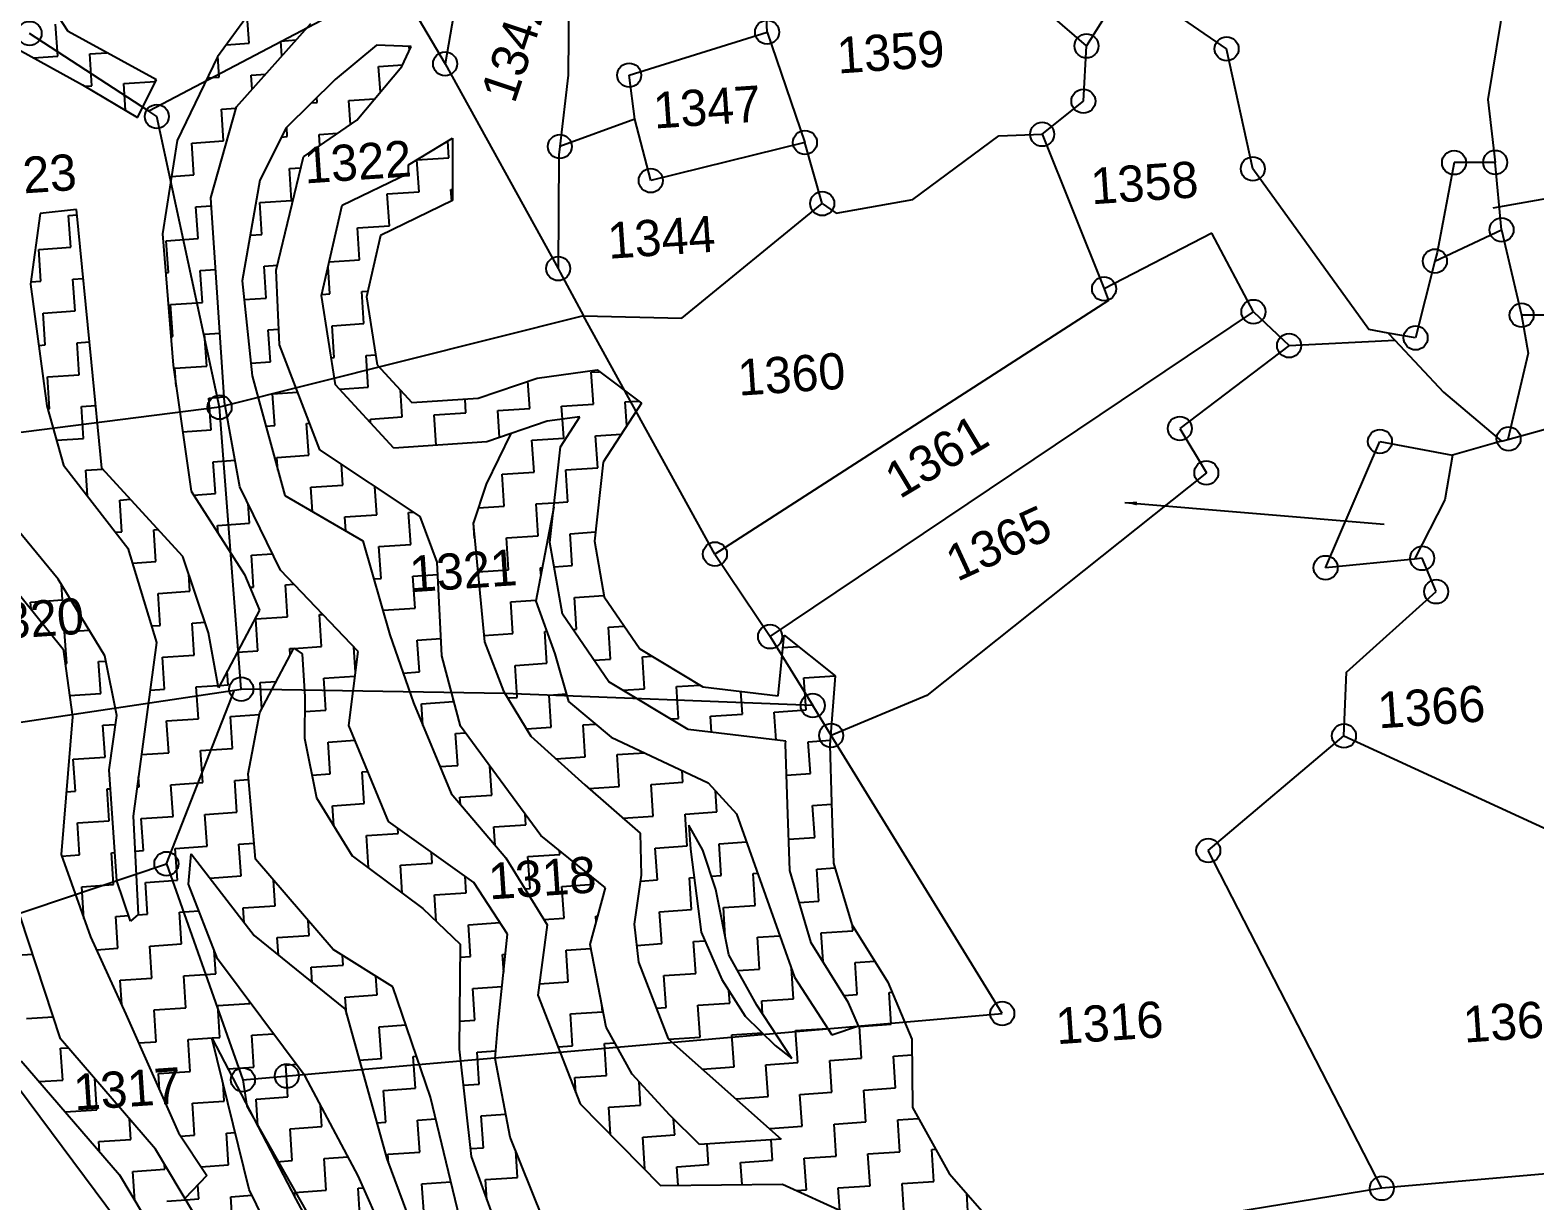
# Model space of a CAD drawing. Header units: metres. Extents: x 302356 to 305648, y 1939949 to 1943623.
# Drawn here: x 302956.7 to 303270.3, y 1940707.5 to 1940951.5 of the extents above; entities that cross this region are included whole.
import ezdxf

# ---------------------------------------------------------------- set-up
doc = ezdxf.new("R2010")
doc.units = ezdxf.units.M
for name, color, linetype in [('POLY_HATCH', 12, 'Continuous'), ('POLY_PARCEL', 6, 'Continuous'), ('POLY_WATER', 4, 'Continuous'), ('TEXT_PARCEL', 7, 'Continuous')]:
    doc.layers.add(name, color=color, linetype=linetype)
doc.styles.add('TEXT_MAP', font='')
doc.styles.get('TEXT_MAP').set_extended_font_data('Kruti Dev 050')
doc.dimstyles.get("Standard").update_dxf_attribs({"dimtxt": 0.18, "dimasz": 0.18, "dimexe": 0.18, "dimexo": 0.0625, "dimgap": 0.09, "dimtad": 0, "dimtih": 1, "dimtoh": 1, "dimdec": 4, "dimzin": 0, "dimdsep": 46, "dimtxsty": 'Standard', "dimcen": 0.09, "dimadec": 0, "dimazin": 0, "dimtfac": 1, "dimtdec": 4, "dimtofl": 0, "dimtmove": 0, "dimatfit": 3, "dimfxl": 1, "dimtolj": 1, "dimtzin": 0, "dimarcsym": 0})

msp = doc.modelspace()

# ---------------------------------------------------------------- linework, layer by layer
for centre in [(302956.62, 1940950.8), (303110.28, 1940951.06), (303176.84, 1940948.17), (303206.04, 1940947.57), (303043.19, 1940944.45), (303081.56, 1940942.1), (303176.19, 1940936.66), (302983.12, 1940933.49), (303167.6, 1940929.76), (303067.1, 1940927.21), (303118.18, 1940928.07), (303253.42, 1940923.86), (303261.99, 1940923.92), (303211.49, 1940922.58), (303086.04, 1940920.12), (303121.78, 1940915.33), (303263.33, 1940909.86), (303066.77, 1940901.78), (303249.44, 1940903.35), (303180.49, 1940897.55), (303211.62, 1940892.8), (303267.51, 1940892.07), (303219.05, 1940885.74), (303245.42, 1940887.34), (302996.22, 1940872.89), (303196.28, 1940868.47), (303237.99, 1940865.76), (303264.8, 1940866.31), (303201.81, 1940859.24), (303099.43, 1940842.3), (303226.67, 1940839.46), (303246.78, 1940841.42), (303249.71, 1940834.47), (303110.91, 1940825.1), (303000.73, 1940814.16), (303119.8, 1940810.74), (303123.63, 1940804.51), (303230.49, 1940804.42), (303202.22, 1940780.53), (302985.12, 1940777.78), (303159.3, 1940746.57), (303001.08, 1940732.76), (303010.22, 1940733.56), (303238.39, 1940710.15)]:
    msp.add_circle(centre, 2.5)
at = {"layer": 'POLY_HATCH'}
for p, q in [((302964.65, 1940951.17), (302957.9, 1940961.65)), ((303005.17, 1940958.76), (302995.78, 1940945.94)), ((302983.07, 1940941.09), (302964.65, 1940951.17)), ((302999.75, 1940935.46), (303015.22, 1940952.88)), ((303028.87, 1940948.32), (303020.27, 1940941.2)), ((303036.14, 1940948.08), (303028.87, 1940948.32)), ((303034.21, 1940943.9), (303036.14, 1940948.08)), ((302954.33, 1940947.46), (302967.66, 1940940.05)), ((302995.78, 1940945.94), (302987.34, 1940928.46)), ((303024.79, 1940932.74), (303034.21, 1940943.9)), ((302967.66, 1940940.05), (302979.07, 1940933.28)), ((302979.07, 1940933.28), (302983.07, 1940941.09)), ((303020.27, 1940941.2), (303010.06, 1940931.08)), ((302994.39, 1940916.53), (302999.75, 1940935.46)), ((303013.69, 1940925.1), (303024.79, 1940932.74)), ((303010.06, 1940931.08), (303004.62, 1940920.19)), ((303035.55, 1940923.39), (303044.74, 1940928.94)), ((303044.74, 1940928.94), (303044.77, 1940915.95)), ((302987.34, 1940928.46), (302984.34, 1940909.03)), ((303008.02, 1940901.49), (303013.69, 1940925.1)), ((303035.56, 1940921.7), (303035.55, 1940923.39)), ((303004.62, 1940920.19), (303000.94, 1940899.26)), ((303021.75, 1940914.99), (303035.56, 1940921.7)), ((302997.26, 1940873.96), (302994.39, 1940916.53)), ((302958.82, 1940913.24), (302956.82, 1940898.52)), ((302966.39, 1940914.08), (302958.82, 1940913.24)), ((302969.55, 1940882.28), (302966.39, 1940914.08)), ((303017.46, 1940896.19), (303021.75, 1940914.99)), ((303044.77, 1940915.95), (303029.74, 1940908.65)), ((302984.34, 1940909.03), (302986.51, 1940881.67)), ((303029.74, 1940908.65), (303026.82, 1940895.87)), ((303008.7, 1940885.93), (303008.02, 1940901.49)), ((302956.82, 1940898.52), (302960.19, 1940873.22)), ((303000.94, 1940899.26), (303003, 1940879.44)), ((303020.37, 1940877.59), (303017.46, 1940896.19)), ((303026.82, 1940895.87), (303029.03, 1940881.76)), ((303017.08, 1940864), (303008.7, 1940885.93)), ((302971.7, 1940860.22), (302969.55, 1940882.28)), ((302986.51, 1940881.67), (302990.27, 1940855.4)), ((303003, 1940879.44), (303009.77, 1940854.49)), ((303029.03, 1940881.76), (303036.28, 1940873.86)), ((303050.06, 1940874.79), (303062.37, 1940878.98)), ((303062.37, 1940878.98), (303074.85, 1940880.66)), ((303074.85, 1940880.66), (303084.13, 1940873.73)), ((303032.49, 1940864.39), (303020.37, 1940877.59)), ((302960.19, 1940873.22), (302963.67, 1940860.86)), ((303000.44, 1940856.28), (302997.26, 1940873.96)), ((303036.28, 1940873.86), (303050.06, 1940874.79)), ((303084.13, 1940873.73), (303076.14, 1940861.45)), ((303064.49, 1940869.98), (303051.88, 1940865.69)), ((303071.3, 1940870.89), (303064.49, 1940869.98)), ((303067.24, 1940864.64), (303071.3, 1940870.89)), ((303056.89, 1940867.39), (303051.72, 1940856.85)), ((303037.98, 1940850.16), (303017.08, 1940864)), ((303051.88, 1940865.69), (303032.49, 1940864.39)), ((303065.02, 1940844.68), (303067.24, 1940864.64)), ((302963.67, 1940860.86), (302977.11, 1940843.53)), ((302988.53, 1940841.79), (302971.7, 1940860.22)), ((303076.14, 1940861.45), (303074.31, 1940844.98)), ((302962.59, 1940837.05), (302944.17, 1940859.35)), ((303051.72, 1940856.85), (303049.01, 1940848.68)), ((302990.27, 1940855.4), (303001.39, 1940838.02)), ((303008.9, 1940838.94), (303000.44, 1940856.28)), ((303009.77, 1940854.49), (303026.02, 1940845.06)), ((303065.85, 1940852.1), (303062.08, 1940832.51)), ((302941.41, 1940850.07), (302963.6, 1940822.5)), ((303041.53, 1940840.6), (303037.98, 1940850.16)), ((303049.01, 1940848.68), (303051.4, 1940824.03)), ((303026.02, 1940845.06), (303031.69, 1940825.49)), ((303067.64, 1940829.81), (303065.02, 1940844.68)), ((303074.31, 1940844.98), (303076.35, 1940833.37)), ((302977.11, 1940843.53), (302983.05, 1940823.85)), ((302993.91, 1940825.91), (302988.53, 1940841.79)), ((303001.39, 1940838.02), (303004.54, 1940830.61)), ((303025.06, 1940821.99), (303008.9, 1940838.94)), ((303042.48, 1940821.07), (303041.53, 1940840.6)), ((302972.29, 1940821.13), (302962.59, 1940837.05)), ((303062.08, 1940832.51), (303066.09, 1940821.53)), ((303076.35, 1940833.37), (303083.8, 1940822.55)), ((303004.54, 1940830.61), (302996.01, 1940814.45)), ((303077.34, 1940815.7), (303067.64, 1940829.81)), ((302996.01, 1940814.45), (302993.91, 1940825.91)), ((303031.69, 1940825.49), (303036.64, 1940811.3)), ((302963.6, 1940822.5), (302965.55, 1940808.37)), ((302983.05, 1940823.85), (302978.19, 1940787.72)), ((303004.6, 1940809.29), (303011.65, 1940822.69)), ((303011.65, 1940822.69), (303013.39, 1940821.49)), ((303051.4, 1940824.03), (303055.35, 1940813.77)), ((303083.8, 1940822.55), (303096.92, 1940814.63)), ((303112.57, 1940812.75), (303113.82, 1940825.41)), ((303113.82, 1940825.41), (303124.46, 1940816.91)), ((302974.78, 1940808.7), (302972.29, 1940821.13)), ((303013.39, 1940821.49), (303013.99, 1940812.58)), ((303023.11, 1940806.6), (303025.06, 1940821.99)), ((303046.37, 1940806.45), (303042.48, 1940821.07)), ((303066.09, 1940821.53), (303068.94, 1940811.56)), ((303124.46, 1940816.91), (303123.33, 1940802.57)), ((303055.35, 1940813.77), (303061.07, 1940804.36)), ((303093.86, 1940805.73), (303077.34, 1940815.7)), ((303096.92, 1940814.63), (303112.57, 1940812.75)), ((303013.99, 1940812.58), (303013.91, 1940803.95)), ((303036.64, 1940811.3), (303044.45, 1940792.38)), ((303068.94, 1940811.56), (303077.79, 1940804.17)), ((302965.55, 1940808.37), (302963.17, 1940779.7)), ((302973.23, 1940797.33), (302974.78, 1940808.7)), ((303002.14, 1940796.53), (303004.6, 1940809.29)), ((303013.91, 1940803.95), (303016.41, 1940791.52)), ((303031.42, 1940786.61), (303023.11, 1940806.6)), ((303063.16, 1940783.63), (303046.37, 1940806.45)), ((303061.07, 1940804.36), (303072.28, 1940794.22)), ((303077.79, 1940804.17), (303098.04, 1940794.65)), ((303114.16, 1940803.29), (303093.86, 1940805.73)), ((303114.12, 1940802.79), (303114.16, 1940803.29)), ((303114.53, 1940790.13), (303114.12, 1940802.79)), ((303123.33, 1940802.57), (303123.73, 1940790.44)), ((302974.78, 1940774.23), (302973.23, 1940797.33)), ((303003.67, 1940778.73), (303002.14, 1940796.53)), ((303072.28, 1940794.22), (303083.86, 1940784.12)), ((303098.04, 1940794.65), (303103.92, 1940788.15)), ((303016.41, 1940791.52), (303023.86, 1940779.43)), ((303044.45, 1940792.38), (303055.88, 1940778.99)), ((303103.92, 1940788.15), (303116.02, 1940754.13)), ((303115, 1940776.4), (303114.53, 1940790.13)), ((303123.73, 1940790.44), (303124.15, 1940777.89)), ((302978.19, 1940787.72), (302979.23, 1940767.23)), ((303049.19, 1940773.89), (303031.42, 1940786.61)), ((303096.88, 1940780.59), (303093.99, 1940785.84)), ((303093.99, 1940785.84), (303094.33, 1940780.79)), ((303076.64, 1940772.74), (303063.16, 1940783.63)), ((303083.86, 1940784.12), (303084.08, 1940775.42)), ((302963.17, 1940779.7), (302969.3, 1940762.54)), ((302989.74, 1940773.49), (302990.31, 1940779.83)), ((302990.31, 1940779.83), (303003.4, 1940762.81)), ((303019.86, 1940759.93), (303003.67, 1940778.73)), ((303023.86, 1940779.43), (303038.53, 1940768.48)), ((303055.88, 1940778.99), (303064.45, 1940765.05)), ((303094.33, 1940780.79), (303096.58, 1940763.52)), ((303099.61, 1940772.43), (303096.88, 1940780.59)), ((303084.08, 1940775.42), (303082.59, 1940765.16)), ((303119.49, 1940761.33), (303115, 1940776.4)), ((303124.15, 1940777.89), (303127.95, 1940765.15)), ((302977.67, 1940765.8), (302974.78, 1940774.23)), ((302995.76, 1940757.98), (302989.74, 1940773.49)), ((303056.22, 1940763.09), (303049.19, 1940773.89)), ((303073.44, 1940760.92), (303076.64, 1940772.74)), ((303102.34, 1940758.83), (303099.61, 1940772.43)), ((302963.05, 1940741.33), (302954.75, 1940766.66)), ((302979.23, 1940767.23), (302977.67, 1940765.8)), ((303038.53, 1940768.48), (303046.32, 1940761.05)), ((303003.4, 1940762.81), (303022.34, 1940747.51)), ((303054.21, 1940743.87), (303056.22, 1940763.09)), ((303064.45, 1940765.05), (303062.53, 1940750.41)), ((303082.59, 1940765.16), (303083.49, 1940757.24)), ((303096.58, 1940763.52), (303100.88, 1940753.65)), ((303127.95, 1940765.15), (303135.48, 1940753.07)), ((302969.3, 1940762.54), (302976.69, 1940746.47)), ((303032.33, 1940752.15), (303019.86, 1940759.93)), ((303046.32, 1940761.05), (303046.14, 1940739.16)), ((303076.78, 1940743.72), (303073.44, 1940760.92)), ((303127.28, 1940748.82), (303119.49, 1940761.33)), ((303014.03, 1940733.53), (302995.76, 1940757.98)), ((303083.49, 1940757.24), (303089.65, 1940741.32)), ((303108.13, 1940748.33), (303102.34, 1940758.83)), ((303100.88, 1940753.65), (303105.75, 1940745.99)), ((303116.02, 1940754.13), (303123.8, 1940742.13)), ((303040.18, 1940729.14), (303032.33, 1940752.15)), ((303062.53, 1940750.41), (303071.32, 1940727.78)), ((303135.48, 1940753.07), (303140.47, 1940741.25)), ((303022.34, 1940747.51), (303031.08, 1940716.27)), ((303115.42, 1940737.21), (303108.13, 1940748.33)), ((303129.31, 1940744.02), (303127.28, 1940748.82)), ((302976.69, 1940746.47), (302987.64, 1940721.68)), ((303105.75, 1940745.99), (303111.97, 1940739.88)), ((303123.8, 1940742.13), (303129.31, 1940744.02)), ((302982.85, 1940718.34), (302963.05, 1940741.33)), ((303002.39, 1940709.88), (302994.62, 1940741.51)), ((302994.62, 1940741.51), (303012.1, 1940707.88)), ((303053.66, 1940737.21), (303054.21, 1940743.87)), ((303082.16, 1940733.92), (303076.78, 1940743.72)), ((303089.65, 1940741.32), (303113.21, 1940720.41)), ((303140.47, 1940741.25), (303140.59, 1940727)), ((303046.14, 1940739.16), (303048.64, 1940716.78)), ((303111.97, 1940739.88), (303115.42, 1940737.21)), ((302954.87, 1940736.72), (302975.36, 1940712.94)), ((303056.75, 1940720.84), (303053.66, 1940737.21)), ((303025.05, 1940712.73), (303014.03, 1940733.53)), ((303089.99, 1940725.38), (303082.16, 1940733.92)), ((303046.65, 1940702.06), (303040.18, 1940729.14)), ((303071.32, 1940727.78), (303088.08, 1940710.76)), ((303096.22, 1940719.27), (303089.99, 1940725.38)), ((303140.59, 1940727), (303148.23, 1940713.26)), ((302987.64, 1940721.68), (302993.55, 1940712.8)), ((303063.52, 1940704.06), (303056.75, 1940720.84)), ((303113.21, 1940720.41), (303096.22, 1940719.27)), ((302997.06, 1940694.53), (302982.85, 1940718.34)), ((303031.08, 1940716.27), (303038.38, 1940696.54)), ((303048.64, 1940716.78), (303053.93, 1940702.22)), ((302975.36, 1940712.94), (302989.55, 1940689.15)), ((302993.55, 1940712.8), (302988.98, 1940708.06)), ((303034.81, 1940690.85), (303025.05, 1940712.73)), ((303148.23, 1940713.26), (303160.05, 1940699.8)), ((303008.54, 1940697.36), (303002.39, 1940709.88)), ((303088.08, 1940710.76), (303113.48, 1940711.02)), ((303113.48, 1940711.02), (303126.59, 1940705.01)), ((303012.1, 1940707.88), (303019.31, 1940694.44))]:
    msp.add_line(p, q, dxfattribs=at)
at = {"layer": 'POLY_HATCH', "linetype": 'Continuous'}
for p, q in [((303002.34, 1940948.76), (303001.96, 1940954.38)), ((302962.5, 1940946.07), (302962.05, 1940952.71)), ((302997.61, 1940948.44), (303002.34, 1940948.76)), ((303008.98, 1940949.2), (303012.14, 1940949.42)), ((303009.19, 1940946.09), (303008.98, 1940949.2)), ((303035.78, 1940947.3), (303035.73, 1940948.09)), ((302957.44, 1940945.73), (302962.5, 1940946.07)), ((302969.14, 1940946.52), (302972.71, 1940946.76)), ((302969.59, 1940939.88), (302969.14, 1940946.52)), ((302996.14, 1940941.67), (302995.85, 1940946.03)), ((302993.64, 1940941.5), (302996.14, 1940941.67)), ((303002.78, 1940942.12), (303005.84, 1940942.32)), ((303002.99, 1940939.11), (303002.78, 1940942.12)), ((303029.34, 1940943.9), (303034.37, 1940944.24)), ((303029.7, 1940938.56), (303029.34, 1940943.9)), ((302968.12, 1940939.78), (302969.59, 1940939.88)), ((302976.23, 1940940.33), (302982.87, 1940940.77)), ((302976.6, 1940934.74), (302976.23, 1940940.33)), ((302982.87, 1940940.77), (302982.84, 1940941.22)), ((302996.59, 1940935.03), (302999.69, 1940935.24)), ((303015.31, 1940936.29), (303016.51, 1940936.37)), ((303016.51, 1940936.37), (303016.44, 1940937.41)), ((303023.15, 1940936.82), (303028.54, 1940937.18)), ((303023.49, 1940931.84), (303023.15, 1940936.82)), ((302997.04, 1940928.39), (302996.59, 1940935.03)), ((303009.12, 1940929.2), (303010.32, 1940929.28)), ((303010.32, 1940929.28), (303010.19, 1940931.21)), ((303016.96, 1940929.73), (303020.8, 1940929.99)), ((303017.11, 1940927.45), (303016.96, 1940929.73)), ((302990.4, 1940927.94), (302997.04, 1940928.39)), ((302990.85, 1940921.3), (302990.4, 1940927.94)), ((303043.96, 1940924.88), (303043.73, 1940928.34)), ((303010.77, 1940922.64), (303013.14, 1940922.8)), ((303011.21, 1940916), (303010.77, 1940922.64)), ((303037.32, 1940924.43), (303043.96, 1940924.88)), ((303037.77, 1940917.79), (303037.32, 1940924.43)), ((302986.18, 1940920.99), (302990.85, 1940921.3)), ((303031.13, 1940917.35), (303037.77, 1940917.79)), ((303031.58, 1940910.71), (303031.13, 1940917.35)), ((303044.41, 1940918.24), (303044.77, 1940918.26)), ((303044.57, 1940915.85), (303044.41, 1940918.24)), ((302991.29, 1940914.66), (302994.5, 1940914.88)), ((302991.74, 1940908.02), (302991.29, 1940914.66)), ((303004.57, 1940915.56), (303011.21, 1940916)), ((303005.02, 1940908.92), (303004.57, 1940915.56)), ((302964.74, 1940912.87), (302966.5, 1940912.99)), ((302965.18, 1940906.23), (302964.74, 1940912.87)), ((303024.94, 1940910.26), (303031.58, 1940910.71)), ((303025.39, 1940903.62), (303024.94, 1940910.26)), ((302985.1, 1940907.58), (302991.74, 1940908.02)), ((302985.55, 1940900.94), (302985.1, 1940907.58)), ((303002.61, 1940908.76), (303005.02, 1940908.92)), ((302958.54, 1940905.79), (302965.18, 1940906.23)), ((302958.99, 1940899.15), (302958.54, 1940905.79)), ((302984.98, 1940900.9), (302985.55, 1940900.94)), ((302992.19, 1940901.38), (302995.4, 1940901.6)), ((302992.64, 1940894.74), (302992.19, 1940901.38)), ((303005.47, 1940902.28), (303008.25, 1940902.47)), ((303005.92, 1940895.64), (303005.47, 1940902.28)), ((303019.19, 1940896.53), (303018.82, 1940902.15)), ((303019.06, 1940903.19), (303025.39, 1940903.62)), ((302956.89, 1940899.01), (302958.99, 1940899.15)), ((302965.63, 1940899.59), (302967.81, 1940899.74)), ((302966.08, 1940892.95), (302965.63, 1940899.59)), ((302986, 1940894.3), (302992.64, 1940894.74)), ((303001.35, 1940895.33), (303005.92, 1940895.64)), ((303017.51, 1940896.42), (303019.19, 1940896.53)), ((303025.83, 1940896.98), (303027.09, 1940897.06)), ((303026.28, 1940890.34), (303025.83, 1940896.98)), ((302959.44, 1940892.51), (302966.08, 1940892.95)), ((302959.88, 1940885.87), (302959.44, 1940892.51)), ((302986.44, 1940887.66), (302986, 1940894.3)), ((302993.08, 1940888.1), (302996.29, 1940888.32)), ((303006.36, 1940889), (303008.56, 1940889.15)), ((303006.81, 1940882.36), (303006.36, 1940889)), ((303019.64, 1940889.89), (303026.28, 1940890.34)), ((303020.09, 1940883.25), (303019.64, 1940889.89)), ((302958.52, 1940885.78), (302959.88, 1940885.87)), ((302966.52, 1940886.31), (302969.13, 1940886.49)), ((302966.97, 1940879.68), (302966.52, 1940886.31)), ((302986.04, 1940887.63), (302986.44, 1940887.66)), ((302993.53, 1940881.46), (302993.08, 1940888.1)), ((303002.73, 1940882.08), (303006.81, 1940882.36)), ((303019.49, 1940883.21), (303020.09, 1940883.25)), ((303026.73, 1940883.7), (303028.71, 1940883.83)), ((303027.18, 1940877.06), (303026.73, 1940883.7)), ((302960.33, 1940879.23), (302966.97, 1940879.68)), ((302960.78, 1940872.59), (302960.33, 1940879.23)), ((302986.89, 1940881.02), (302993.53, 1940881.46)), ((302987.15, 1940877.22), (302986.89, 1940881.02)), ((303073.65, 1940880.19), (303075.32, 1940880.3)), ((303074.1, 1940873.55), (303073.65, 1940880.19)), ((303007.26, 1940875.72), (303012.47, 1940876.07)), ((303007.7, 1940869.08), (303007.26, 1940875.72)), ((303021.23, 1940876.66), (303027.18, 1940877.06)), ((303034.26, 1940870.87), (303033.89, 1940876.47)), ((303060.82, 1940872.66), (303060.44, 1940878.32)), ((302960.37, 1940872.56), (302960.78, 1940872.59)), ((302967.42, 1940873.04), (302970.43, 1940873.24)), ((302967.87, 1940866.4), (302967.42, 1940873.04)), ((302993.98, 1940874.82), (302997.18, 1940875.04)), ((302994.43, 1940868.18), (302993.98, 1940874.82)), ((303047.54, 1940871.76), (303047.35, 1940874.61)), ((303054.18, 1940872.21), (303060.82, 1940872.66)), ((303067.46, 1940873.1), (303074.1, 1940873.55)), ((303067.64, 1940870.4), (303067.46, 1940873.1)), ((303080.74, 1940874), (303083.52, 1940874.19)), ((303081.07, 1940869.04), (303080.74, 1940874)), ((303014.34, 1940869.53), (303014.95, 1940869.57)), ((303014.79, 1940862.89), (303014.34, 1940869.53)), ((303027.62, 1940870.42), (303034.26, 1940870.87)), ((303027.68, 1940869.63), (303027.62, 1940870.42)), ((303040.9, 1940871.32), (303047.54, 1940871.76)), ((303041.33, 1940864.98), (303040.9, 1940871.32)), ((303054.56, 1940866.6), (303054.18, 1940872.21)), ((303067.91, 1940866.47), (303067.64, 1940870.4)), ((302962.22, 1940866.02), (302967.87, 1940866.4)), ((302988.5, 1940867.79), (302994.43, 1940868.18)), ((303005.85, 1940868.95), (303007.7, 1940869.08)), ((303061.27, 1940866.02), (303067.91, 1940866.47)), ((303074.55, 1940866.91), (303079.93, 1940867.27)), ((303075, 1940860.27), (303074.55, 1940866.91)), ((303061.72, 1940859.38), (303061.27, 1940866.02)), ((302968.31, 1940859.76), (302971.9, 1940860)), ((302994.87, 1940861.55), (302999.44, 1940861.85)), ((302995.32, 1940854.91), (302994.87, 1940861.55)), ((303008.15, 1940862.44), (303014.79, 1940862.89)), ((303008.33, 1940859.8), (303008.15, 1940862.44)), ((303021.88, 1940856.69), (303021.59, 1940861.01)), ((303068.36, 1940859.83), (303075, 1940860.27)), ((302968.67, 1940854.41), (302968.31, 1940859.76)), ((303055.08, 1940858.93), (303061.72, 1940859.38)), ((303055.52, 1940852.29), (303055.08, 1940858.93)), ((303068.8, 1940853.19), (303068.36, 1940859.83)), ((302975.4, 1940853.56), (302977.64, 1940853.71)), ((302990.78, 1940854.6), (302995.32, 1940854.91)), ((303015.24, 1940856.25), (303021.88, 1940856.69)), ((303015.58, 1940851.12), (303015.24, 1940856.25)), ((303028.97, 1940850.5), (303028.57, 1940856.39)), ((302975.85, 1940846.92), (302975.4, 1940853.56)), ((303002.41, 1940848.71), (303002.13, 1940852.81)), ((303035.6, 1940850.95), (303036.68, 1940851.02)), ((303036.05, 1940844.31), (303035.6, 1940850.95)), ((303050.09, 1940851.92), (303055.52, 1940852.29)), ((303062.16, 1940852.74), (303065.94, 1940852.99)), ((303062.61, 1940846.1), (303062.16, 1940852.74)), ((303065.94, 1940852.99), (303068.8, 1940853.19)), ((302982.49, 1940847.37), (302983.38, 1940847.43)), ((302982.93, 1940840.73), (302982.49, 1940847.37)), ((302995.77, 1940848.27), (303002.41, 1940848.71)), ((302995.88, 1940846.64), (302995.77, 1940848.27)), ((303022.33, 1940850.05), (303028.97, 1940850.5)), ((303022.53, 1940847.09), (303022.33, 1940850.05)), ((303049.3, 1940845.61), (303049.08, 1940848.91)), ((302974.55, 1940846.84), (302975.85, 1940846.92)), ((303029.41, 1940843.86), (303036.05, 1940844.31)), ((303055.97, 1940845.65), (303062.61, 1940846.1)), ((303056.42, 1940839.01), (303055.97, 1940845.65)), ((303069.25, 1940846.55), (303074.53, 1940846.9)), ((303069.7, 1940839.91), (303069.25, 1940846.55)), ((303002.85, 1940842.07), (303007.23, 1940842.37)), ((303003.3, 1940835.43), (303002.85, 1940842.07)), ((303029.86, 1940837.22), (303029.41, 1940843.86)), ((302978.06, 1940840.4), (302982.93, 1940840.73)), ((302990.02, 1940834.54), (302989.78, 1940838.1)), ((303036.5, 1940837.67), (303041.66, 1940838.02)), ((303049.99, 1940838.58), (303056.42, 1940839.01)), ((303063.06, 1940839.46), (303063.42, 1940839.48)), ((303063.15, 1940838.08), (303063.06, 1940839.46)), ((303065.91, 1940839.65), (303069.7, 1940839.91)), ((302963.46, 1940832.75), (302963.25, 1940835.98)), ((303002.51, 1940835.38), (303003.3, 1940835.43)), ((303009.94, 1940835.88), (303011.71, 1940836)), ((303010.39, 1940829.24), (303009.94, 1940835.88)), ((303028.32, 1940837.12), (303029.86, 1940837.22)), ((303036.95, 1940831.03), (303036.5, 1940837.67)), ((302956.82, 1940832.3), (302963.46, 1940832.75)), ((302956.93, 1940830.79), (302956.82, 1940832.3)), ((302983.38, 1940834.09), (302990.02, 1940834.54)), ((302983.83, 1940827.45), (302983.38, 1940834.09)), ((303056.87, 1940832.37), (303062.12, 1940832.73)), ((303057.31, 1940825.73), (303056.87, 1940832.37)), ((303070.14, 1940833.27), (303076.3, 1940833.68)), ((303070.59, 1940826.63), (303070.14, 1940833.27)), ((303003.75, 1940828.79), (303010.39, 1940829.24)), ((303004.2, 1940822.15), (303003.75, 1940828.79)), ((303017.03, 1940829.69), (303017.68, 1940829.73)), ((303017.47, 1940823.05), (303017.03, 1940829.69)), ((303030.31, 1940830.58), (303036.95, 1940831.03)), ((303030.33, 1940830.17), (303030.31, 1940830.58)), ((302963.91, 1940826.11), (302969.04, 1940826.46)), ((302964.36, 1940819.47), (302963.91, 1940826.11)), ((302982, 1940827.33), (302983.83, 1940827.45)), ((302990.47, 1940827.9), (302993.18, 1940828.08)), ((302990.92, 1940821.26), (302990.47, 1940827.9)), ((303051.27, 1940825.33), (303057.31, 1940825.73)), ((303063.95, 1940826.18), (303064.38, 1940826.21)), ((303064.4, 1940819.54), (303063.95, 1940826.18)), ((303069.86, 1940826.58), (303070.59, 1940826.63)), ((303077.23, 1940827.07), (303080.53, 1940827.3)), ((303077.68, 1940820.43), (303077.23, 1940827.07)), ((303010.84, 1940822.6), (303011.63, 1940822.66)), ((303010.92, 1940821.31), (303010.84, 1940822.6)), ((303011.7, 1940822.66), (303017.47, 1940823.05)), ((303024.51, 1940817.66), (303024.15, 1940822.93)), ((303037.39, 1940824.39), (303042.3, 1940824.72)), ((303037.84, 1940817.75), (303037.39, 1940824.39)), ((303113.57, 1940822.85), (303116.76, 1940823.07)), ((302964.02, 1940819.45), (302964.36, 1940819.47)), ((302971, 1940819.92), (302972.51, 1940820.02)), ((302971.44, 1940813.28), (302971, 1940819.92)), ((302984.28, 1940820.81), (302990.92, 1940821.26)), ((302984.72, 1940814.17), (302984.28, 1940820.81)), ((302999.93, 1940821.87), (303004.2, 1940822.15)), ((303057.76, 1940819.09), (303064.4, 1940819.54)), ((303074.25, 1940820.2), (303077.68, 1940820.43)), ((303084.32, 1940820.88), (303086.34, 1940821.02)), ((303084.77, 1940814.24), (303084.32, 1940820.88)), ((302998, 1940815.07), (302997.81, 1940817.87)), ((303017.92, 1940816.41), (303024.41, 1940816.85)), ((303018.37, 1940809.77), (303017.92, 1940816.41)), ((303034.47, 1940817.52), (303037.84, 1940817.75)), ((303058.21, 1940812.45), (303057.76, 1940819.09)), ((303117.96, 1940816.48), (303124.45, 1940816.92)), ((303118.41, 1940809.84), (303117.96, 1940816.48)), ((302964.94, 1940812.84), (302971.44, 1940813.28)), ((302981.72, 1940813.97), (302984.72, 1940814.17)), ((302991.36, 1940814.62), (302995.92, 1940814.93)), ((302991.81, 1940807.98), (302991.36, 1940814.62)), ((302996.28, 1940814.95), (302998, 1940815.07)), ((303004.64, 1940815.51), (303007.99, 1940815.74)), ((303005.01, 1940810.08), (303004.64, 1940815.51)), ((303064.85, 1940812.9), (303068.48, 1940813.15)), ((303065.29, 1940806.26), (303064.85, 1940812.9)), ((303080.26, 1940813.94), (303084.77, 1940814.24)), ((303091.41, 1940814.69), (303096.28, 1940815.02)), ((303091.85, 1940808.05), (303091.41, 1940814.69)), ((303105.13, 1940808.94), (303104.81, 1940813.68)), ((303013.96, 1940809.47), (303018.37, 1940809.77)), ((303038.29, 1940811.11), (303044.93, 1940811.56)), ((303038.59, 1940806.57), (303038.29, 1940811.11)), ((303044.93, 1940811.56), (303044.9, 1940811.99)), ((303056.23, 1940812.32), (303058.21, 1940812.45)), ((303111.77, 1940809.39), (303118.41, 1940809.84)), ((302971.89, 1940806.64), (302974.52, 1940806.82)), ((302972.34, 1940800), (302971.89, 1940806.64)), ((302985.17, 1940807.53), (302991.81, 1940807.98)), ((302985.62, 1940800.89), (302985.17, 1940807.53)), ((302998.45, 1940808.43), (303004.51, 1940808.84)), ((302998.9, 1940801.79), (302998.45, 1940808.43)), ((303071.93, 1940806.71), (303074.54, 1940806.88)), ((303072.38, 1940800.07), (303071.93, 1940806.71)), ((303090.2, 1940807.94), (303091.85, 1940808.05)), ((303098.49, 1940808.5), (303105.13, 1940808.94)), ((303098.72, 1940805.15), (303098.49, 1940808.5)), ((303112.17, 1940803.53), (303111.77, 1940809.39)), ((303018.82, 1940803.13), (303024.4, 1940803.51)), ((303045.38, 1940804.92), (303047.4, 1940805.06)), ((303045.82, 1940798.28), (303045.38, 1940804.92)), ((303060.13, 1940805.91), (303065.29, 1940806.26)), ((303118.86, 1940803.2), (303123.4, 1940803.51)), ((302979.91, 1940800.51), (302985.62, 1940800.89)), ((302992.26, 1940801.34), (302998.9, 1940801.79)), ((302992.71, 1940794.7), (302992.26, 1940801.34)), ((303019.26, 1940796.49), (303018.82, 1940803.13)), ((303079.02, 1940800.52), (303084.74, 1940800.9)), ((303079.47, 1940793.88), (303079.02, 1940800.52)), ((303119.31, 1940796.56), (303118.86, 1940803.2)), ((302965.7, 1940799.55), (302972.34, 1940800)), ((302966.15, 1940792.91), (302965.7, 1940799.55)), ((303042.12, 1940798.03), (303045.82, 1940798.28)), ((303052.91, 1940792.09), (303052.5, 1940798.12)), ((303066.27, 1940799.66), (303072.38, 1940800.07)), ((303092.75, 1940794.77), (303092.58, 1940797.21)), ((302979.43, 1940793.81), (302979.29, 1940795.88)), ((302986.07, 1940794.25), (302992.71, 1940794.7)), ((302986.51, 1940787.61), (302986.07, 1940794.25)), ((302999.35, 1940795.15), (303002.24, 1940795.34)), ((302999.79, 1940788.51), (302999.35, 1940795.15)), ((303015.46, 1940796.23), (303019.26, 1940796.49)), ((303025.9, 1940796.94), (303027.09, 1940797.02)), ((303026.35, 1940790.3), (303025.9, 1940796.94)), ((303086.11, 1940794.32), (303092.75, 1940794.77)), ((303086.56, 1940787.68), (303086.11, 1940794.32)), ((303114.33, 1940796.22), (303119.31, 1940796.56)), ((302964.26, 1940792.78), (302966.15, 1940792.91)), ((302972.79, 1940793.36), (302973.49, 1940793.41)), ((302973.23, 1940786.72), (302972.79, 1940793.36)), ((302979, 1940793.78), (302979.43, 1940793.81)), ((303046.27, 1940791.64), (303052.91, 1940792.09)), ((303046.37, 1940790.13), (303046.27, 1940791.64)), ((303073.17, 1940793.45), (303079.47, 1940793.88)), ((303099.83, 1940788.58), (303099.54, 1940792.99)), ((302993.15, 1940788.06), (302999.79, 1940788.51)), ((302993.6, 1940781.42), (302993.15, 1940788.06)), ((303019.71, 1940789.85), (303026.35, 1940790.3)), ((303019.99, 1940785.7), (303019.71, 1940789.85)), ((303060, 1940785.89), (303059.85, 1940788.14)), ((303093.19, 1940788.13), (303099.83, 1940788.58)), ((303093.64, 1940781.49), (303093.19, 1940788.13)), ((303119.75, 1940789.92), (303123.74, 1940790.19)), ((303120.2, 1940783.28), (303119.75, 1940789.92)), ((302966.59, 1940786.27), (302973.23, 1940786.72)), ((302967.04, 1940779.63), (302966.59, 1940786.27)), ((302979.87, 1940787.17), (302986.51, 1940787.61)), ((302980.32, 1940780.53), (302979.87, 1940787.17)), ((303033.44, 1940784.11), (303033.36, 1940785.22)), ((303053.36, 1940785.45), (303060, 1940785.89)), ((303053.61, 1940781.65), (303053.36, 1940785.45)), ((303080.26, 1940787.26), (303086.56, 1940787.68)), ((303000.24, 1940781.87), (303003.38, 1940782.08)), ((303000.69, 1940775.23), (303000.24, 1940781.87)), ((303026.8, 1940783.66), (303033.44, 1940784.11)), ((303027.25, 1940777.02), (303026.8, 1940783.66)), ((303100.28, 1940781.94), (303105.99, 1940782.32)), ((303100.73, 1940775.3), (303100.28, 1940781.94)), ((303114.78, 1940782.92), (303120.2, 1940783.28)), ((302963.29, 1940779.38), (302967.04, 1940779.63)), ((302973.68, 1940780.08), (302974.39, 1940780.13)), ((302974.13, 1940773.44), (302973.68, 1940780.08)), ((302978.56, 1940780.41), (302980.32, 1940780.53)), ((302986.96, 1940780.97), (302993.6, 1940781.42)), ((302987.41, 1940774.34), (302986.96, 1940780.97)), ((303040.52, 1940777.91), (303040.37, 1940780.2)), ((303060.44, 1940779.26), (303067.08, 1940779.7)), ((303060.89, 1940772.62), (303060.44, 1940779.26)), ((303067.08, 1940779.7), (303067.03, 1940780.51)), ((303087, 1940781.04), (303093.64, 1940781.49)), ((303087.45, 1940774.4), (303087, 1940781.04)), ((303027.1, 1940777.01), (303027.25, 1940777.02)), ((303033.89, 1940777.47), (303040.52, 1940777.91)), ((303034.28, 1940771.65), (303033.89, 1940777.47)), ((303098.7, 1940775.16), (303100.73, 1940775.3)), ((303107.37, 1940775.75), (303108.31, 1940775.81)), ((303107.82, 1940769.11), (303107.37, 1940775.75)), ((303120.65, 1940776.64), (303124.45, 1940776.9)), ((303121.1, 1940770), (303120.65, 1940776.64)), ((302967.49, 1940772.99), (302974.13, 1940773.44)), ((302967.93, 1940766.37), (302967.49, 1940772.99)), ((302980.77, 1940773.89), (302987.41, 1940774.34)), ((302981.22, 1940767.25), (302980.77, 1940773.89)), ((302994.18, 1940774.79), (303000.69, 1940775.23)), ((303007.77, 1940769.04), (303007.41, 1940774.38)), ((303047.61, 1940771.72), (303047.38, 1940775.19)), ((303059.85, 1940772.54), (303060.89, 1940772.62)), ((303067.53, 1940773.06), (303074.17, 1940773.51)), ((303067.98, 1940766.42), (303067.53, 1940773.06)), ((303074.17, 1940773.51), (303074.08, 1940774.81)), ((303083.9, 1940774.17), (303087.45, 1940774.4)), ((303094.09, 1940774.85), (303095.09, 1940774.92)), ((303094.54, 1940768.21), (303094.09, 1940774.85)), ((303001.13, 1940768.59), (303007.77, 1940769.04)), ((303040.97, 1940771.27), (303047.61, 1940771.72)), ((303041.34, 1940765.8), (303040.97, 1940771.27)), ((303101.18, 1940768.66), (303107.82, 1940769.11)), ((303116.99, 1940769.72), (303121.1, 1940770)), ((302974.58, 1940766.8), (302977.27, 1940766.98)), ((302975.02, 1940760.16), (302974.58, 1940766.8)), ((302979.1, 1940767.11), (302981.22, 1940767.25)), ((302987.85, 1940767.7), (302991.88, 1940767.97)), ((302988.3, 1940761.06), (302987.85, 1940767.7)), ((303001.34, 1940765.48), (303001.13, 1940768.59)), ((303014.86, 1940762.84), (303014.65, 1940765.98)), ((303063.78, 1940766.14), (303067.98, 1940766.42)), ((303074.62, 1940766.87), (303075.06, 1940766.9)), ((303074.7, 1940765.59), (303074.62, 1940766.87)), ((303087.9, 1940767.76), (303094.54, 1940768.21)), ((303088.34, 1940761.13), (303087.9, 1940767.76)), ((303101.58, 1940762.61), (303101.18, 1940768.66)), ((303008.22, 1940762.4), (303014.86, 1940762.84)), ((303048.06, 1940765.08), (303054.64, 1940765.52)), ((303048.51, 1940758.44), (303048.06, 1940765.08)), ((303108.26, 1940762.47), (303112.94, 1940762.78)), ((303121.54, 1940763.36), (303128.18, 1940763.81)), ((303121.94, 1940757.39), (303121.54, 1940763.36)), ((303128.18, 1940763.81), (303128.11, 1940764.89)), ((302970.54, 1940759.86), (302975.02, 1940760.16)), ((302981.66, 1940760.61), (302988.3, 1940761.06)), ((302982.11, 1940753.97), (302981.66, 1940760.61)), ((302995.39, 1940754.86), (302995.06, 1940759.8)), ((303008.47, 1940758.71), (303008.22, 1940762.4)), ((303068.43, 1940759.78), (303073.59, 1940760.13)), ((303068.87, 1940753.14), (303068.43, 1940759.78)), ((303083.09, 1940760.77), (303088.34, 1940761.13)), ((303094.98, 1940761.57), (303097.36, 1940761.73)), ((303095.43, 1940754.93), (303094.98, 1940761.57)), ((303108.71, 1940755.83), (303108.26, 1940762.47)), ((302955.1, 1940758.82), (302957.27, 1940758.97)), ((303015.31, 1940756.21), (303021.95, 1940756.65)), ((303021.95, 1940756.65), (303021.81, 1940758.72)), ((303046.3, 1940758.29), (303048.51, 1940758.44)), ((303055.15, 1940758.89), (303055.79, 1940758.93)), ((303055.4, 1940755.19), (303055.15, 1940758.89)), ((303128.63, 1940757.17), (303132.75, 1940757.45)), ((303129.08, 1940750.53), (303128.63, 1940757.17)), ((302975.47, 1940753.52), (302982.11, 1940753.97)), ((302975.82, 1940748.36), (302975.47, 1940753.52)), ((302988.75, 1940754.42), (302995.39, 1940754.86)), ((302989.2, 1940747.78), (302988.75, 1940754.42)), ((303015.52, 1940753.01), (303015.31, 1940756.21)), ((303029.03, 1940750.46), (303028.77, 1940754.37)), ((303088.79, 1940754.49), (303095.43, 1940754.93)), ((303089.24, 1940747.85), (303088.79, 1940754.49)), ((303104.17, 1940755.52), (303108.71, 1940755.83)), ((303115.8, 1940749.63), (303115.37, 1940755.94)), ((303022.39, 1940750.01), (303029.03, 1940750.46)), ((303048.95, 1940751.8), (303055.08, 1940752.21)), ((303049.4, 1940745.16), (303048.95, 1940751.8)), ((303062.83, 1940752.74), (303068.87, 1940753.14)), ((303102.52, 1940748.74), (303102.34, 1940751.34)), ((303126.34, 1940750.34), (303129.08, 1940750.53)), ((303135.72, 1940750.98), (303136.35, 1940751.02)), ((303136.16, 1940744.34), (303135.72, 1940750.98)), ((302982.56, 1940747.33), (302989.2, 1940747.78)), ((302983, 1940740.69), (302982.56, 1940747.33)), ((302995.84, 1940748.22), (303002.48, 1940748.67)), ((302996.28, 1940741.58), (302995.84, 1940748.22)), ((303002.48, 1940748.67), (303002.45, 1940749.03)), ((303022.63, 1940746.45), (303022.39, 1940750.01)), ((303075.96, 1940746.95), (303075.86, 1940748.45)), ((303087.18, 1940747.71), (303089.24, 1940747.85)), ((303095.88, 1940748.29), (303102.52, 1940748.74)), ((303096.33, 1940741.65), (303095.88, 1940748.29)), ((303109.16, 1940749.19), (303115.8, 1940749.63)), ((303109.34, 1940746.49), (303109.16, 1940749.19)), ((302956, 1940745.54), (302961.54, 1940745.91)), ((303029.48, 1940743.82), (303035.04, 1940744.19)), ((303046.19, 1940744.95), (303049.4, 1940745.16)), ((303069.32, 1940746.5), (303075.96, 1940746.95)), ((303069.77, 1940739.86), (303069.32, 1940746.5)), ((303129.52, 1940743.89), (303136.16, 1940744.34)), ((302989.64, 1940741.14), (302994.63, 1940741.47)), ((302990.09, 1940734.5), (302989.64, 1940741.14)), ((302994.64, 1940741.47), (302996.28, 1940741.58)), ((303002.92, 1940742.03), (303007.45, 1940742.34)), ((303003.37, 1940735.39), (303002.92, 1940742.03)), ((303029.93, 1940737.18), (303029.48, 1940743.82)), ((303089.77, 1940741.21), (303096.33, 1940741.65)), ((303102.97, 1940742.1), (303109.28, 1940742.53)), ((303103.41, 1940735.46), (303102.97, 1940742.1)), ((303116.24, 1940743), (303122.88, 1940743.44)), ((303116.69, 1940736.36), (303116.24, 1940743)), ((303122.88, 1940743.44), (303122.88, 1940743.55)), ((303129.97, 1940737.25), (303129.52, 1940743.89)), ((302963.09, 1940739.35), (302964.66, 1940739.45)), ((302963.53, 1940732.71), (302963.09, 1940739.35)), ((302979.35, 1940740.44), (302983, 1940740.69)), ((303036.57, 1940737.63), (303037.27, 1940737.68)), ((303037.02, 1940730.99), (303036.57, 1940737.63)), ((303049.85, 1940738.52), (303053.79, 1940738.79)), ((303050.3, 1940731.88), (303049.85, 1940738.52)), ((303066.7, 1940739.66), (303069.77, 1940739.86)), ((303076.41, 1940740.31), (303078.57, 1940740.46)), ((303076.85, 1940733.67), (303076.41, 1940740.31)), ((303136.61, 1940737.7), (303140.5, 1940737.96)), ((303137.06, 1940731.06), (303136.61, 1940737.7)), ((302983.45, 1940734.05), (302990.09, 1940734.5)), ((302997.99, 1940735.03), (303003.37, 1940735.39)), ((303010.01, 1940735.84), (303012.19, 1940735.99)), ((303010.46, 1940729.2), (303010.01, 1940735.84)), ((303025.32, 1940736.87), (303029.93, 1940737.18)), ((303096.77, 1940735.01), (303103.41, 1940735.46)), ((303096.77, 1940735), (303096.77, 1940735.01)), ((303110.05, 1940735.91), (303116.69, 1940736.36)), ((303110.5, 1940729.27), (303110.05, 1940735.91)), ((303123.33, 1940736.8), (303129.97, 1940737.25)), ((303123.78, 1940730.16), (303123.33, 1940736.8)), ((302958.61, 1940732.38), (302963.53, 1940732.71)), ((302970.62, 1940726.52), (302970.18, 1940733.05)), ((302983.68, 1940730.65), (302983.45, 1940734.05)), ((302997.18, 1940728.3), (302996.92, 1940732.14)), ((303046.98, 1940731.66), (303050.3, 1940731.88)), ((303070.21, 1940733.22), (303076.85, 1940733.67)), ((303070.43, 1940730.07), (303070.21, 1940733.22)), ((303083.94, 1940727.48), (303083.61, 1940732.34)), ((302990.54, 1940727.86), (302997.18, 1940728.3)), ((303003.82, 1940728.75), (303010.46, 1940729.2)), ((303004.2, 1940723.08), (303003.82, 1940728.75)), ((303030.38, 1940730.54), (303037.02, 1940730.99)), ((303030.82, 1940723.9), (303030.38, 1940730.54)), ((303103.86, 1940728.82), (303110.5, 1940729.27)), ((303103.87, 1940728.7), (303103.86, 1940728.82)), ((303117.14, 1940729.72), (303123.78, 1940730.16)), ((303117.59, 1940723.08), (303117.14, 1940729.72)), ((303130.42, 1940730.61), (303137.06, 1940731.06)), ((303130.87, 1940723.97), (303130.42, 1940730.61)), ((302964.04, 1940726.07), (302970.62, 1940726.52)), ((302990.99, 1940721.22), (302990.54, 1940727.86)), ((303017.54, 1940723.01), (303017.24, 1940727.46)), ((303050.74, 1940725.24), (303055.86, 1940725.59)), ((303051.19, 1940718.6), (303050.74, 1940725.24)), ((303077.3, 1940727.03), (303083.94, 1940727.48)), ((303077.69, 1940721.31), (303077.3, 1940727.03)), ((302977.71, 1940720.32), (302977.41, 1940724.65)), ((303010.9, 1940722.56), (303017.54, 1940723.01)), ((303011.35, 1940715.92), (303010.9, 1940722.56)), ((303028.98, 1940723.78), (303030.82, 1940723.9)), ((303037.46, 1940724.35), (303041.26, 1940724.6)), ((303037.91, 1940717.71), (303037.46, 1940724.35)), ((303091.03, 1940721.29), (303090.81, 1940724.58)), ((303110.95, 1940722.63), (303117.59, 1940723.08)), ((303110.96, 1940722.4), (303110.95, 1940722.63)), ((303124.23, 1940723.52), (303130.87, 1940723.97)), ((303124.67, 1940716.88), (303124.23, 1940723.52)), ((303137.51, 1940724.42), (303141.86, 1940724.71)), ((303137.95, 1940717.78), (303137.51, 1940724.42)), ((302971.07, 1940719.88), (302977.71, 1940720.32)), ((302971.21, 1940717.75), (302971.07, 1940719.88)), ((302988.08, 1940721.02), (302990.99, 1940721.22)), ((302997.63, 1940721.67), (302999.46, 1940721.79)), ((302998.07, 1940715.03), (302997.63, 1940721.67)), ((303084.39, 1940720.84), (303091.03, 1940721.29)), ((303084.84, 1940714.2), (303084.39, 1940720.84)), ((303098.11, 1940715.09), (303097.83, 1940719.38)), ((303111.39, 1940715.99), (303111.11, 1940720.27)), ((303008.04, 1940715.7), (303011.35, 1940715.92)), ((303017.99, 1940716.37), (303022.94, 1940716.7)), ((303018.44, 1940709.73), (303017.99, 1940716.37)), ((303031.27, 1940717.26), (303037.91, 1940717.71)), ((303031.4, 1940715.41), (303031.27, 1940717.26)), ((303048.46, 1940718.42), (303051.19, 1940718.6)), ((303058.28, 1940712.41), (303057.9, 1940718)), ((303104.75, 1940715.54), (303111.39, 1940715.99)), ((303118.03, 1940716.44), (303124.67, 1940716.88)), ((303118.48, 1940709.8), (303118.03, 1940716.44)), ((303131.31, 1940717.33), (303137.95, 1940717.78)), ((303131.76, 1940710.69), (303131.31, 1940717.33)), ((303144.59, 1940718.23), (303145.44, 1940718.28)), ((303145.04, 1940711.59), (303144.59, 1940718.23)), ((302978.15, 1940713.68), (302984.79, 1940714.13)), ((302978.57, 1940707.56), (302978.15, 1940713.68)), ((302984.79, 1940714.13), (302984.72, 1940715.2)), ((302992.33, 1940714.64), (302998.07, 1940715.03)), ((303084.7, 1940714.19), (303084.84, 1940714.2)), ((303091.48, 1940714.65), (303098.11, 1940715.09)), ((303091.73, 1940710.8), (303091.48, 1940714.65)), ((303105.06, 1940710.93), (303104.75, 1940715.54)), ((302991.88, 1940707.94), (302991.68, 1940710.86)), ((303011.8, 1940709.28), (303018.44, 1940709.73)), ((303025.08, 1940710.17), (303026.15, 1940710.25)), ((303025.53, 1940703.54), (303025.08, 1940710.17)), ((303038.36, 1940711.07), (303044.4, 1940711.48)), ((303038.81, 1940704.43), (303038.36, 1940711.07)), ((303051.64, 1940711.96), (303058.28, 1940712.41)), ((303051.92, 1940707.77), (303051.64, 1940711.96)), ((303116.44, 1940709.66), (303118.48, 1940709.8)), ((303125.12, 1940710.24), (303131.76, 1940710.69)), ((303125.44, 1940705.54), (303125.12, 1940710.24)), ((303138.4, 1940711.14), (303145.04, 1940711.59)), ((303138.85, 1940704.5), (303138.4, 1940711.14)), ((302985.24, 1940707.49), (302989.17, 1940707.76)), ((302989.17, 1940707.76), (302991.88, 1940707.94)), ((302998.52, 1940708.39), (303002.97, 1940708.69)), ((302998.97, 1940701.75), (302998.52, 1940708.39)), ((303011.86, 1940708.35), (303011.8, 1940709.28)), ((303152.13, 1940705.39), (303151.88, 1940709.11))]:
    msp.add_line(p, q, dxfattribs=at)
at = {"layer": 'POLY_PARCEL'}
for p, q in [((303069.09, 1940977.07), (303068.87, 1940942.1)), ((303110.28, 1940951.06), (303109.31, 1940973.1)), ((303047.73, 1940970.83), (303043.19, 1940944.45)), ((303176.84, 1940948.17), (303149.71, 1940971.7)), ((303033.04, 1940961.73), (302981.47, 1940934.57)), ((303033.04, 1940961.73), (303043.19, 1940944.45)), ((303185.36, 1940961.77), (303176.84, 1940948.17)), ((303206.04, 1940947.57), (303185.36, 1940961.77)), ((303264.46, 1940961.1), (303260.43, 1940937.01)), ((303081.56, 1940942.1), (303110.28, 1940951.06)), ((303110.28, 1940951.06), (303118.18, 1940928.07)), ((302981.47, 1940934.57), (302956.62, 1940950.8)), ((303176.19, 1940936.66), (303176.84, 1940948.17)), ((303211.49, 1940922.58), (303206.04, 1940947.57)), ((303043.19, 1940944.45), (303066.77, 1940901.78)), ((303068.87, 1940942.1), (303067.1, 1940927.21)), ((303082.7, 1940932.92), (303081.56, 1940942.1)), ((303167.6, 1940929.76), (303176.19, 1940936.66)), ((303260.43, 1940937.01), (303261.99, 1940923.92)), ((302983.12, 1940933.49), (302981.47, 1940934.57)), ((302996.22, 1940872.89), (302983.12, 1940933.49)), ((303082.7, 1940932.92), (303067.1, 1940927.21)), ((303086.04, 1940920.12), (303082.7, 1940932.92)), ((303140.67, 1940916.18), (303158.57, 1940929.44)), ((303158.57, 1940929.44), (303167.6, 1940929.76)), ((303167.6, 1940929.76), (303180.49, 1940897.55)), ((303067.1, 1940927.21), (303066.9, 1940925.52)), ((303118.18, 1940928.07), (303086.04, 1940920.12)), ((303121.78, 1940915.33), (303118.18, 1940928.07)), ((303066.9, 1940925.52), (303066.77, 1940901.78)), ((303253.42, 1940923.86), (303249.88, 1940905.11)), ((303261.99, 1940923.92), (303253.42, 1940923.86)), ((303263.33, 1940909.86), (303261.99, 1940923.92)), ((303235.7, 1940889.08), (303211.49, 1940922.58)), ((303092.52, 1940891.43), (303121.78, 1940915.33)), ((303121.78, 1940915.33), (303124.7, 1940913.35)), ((303124.7, 1940913.35), (303140.67, 1940916.18)), ((303202.95, 1940909.18), (303180.49, 1940897.55)), ((303211.62, 1940892.8), (303202.95, 1940909.18)), ((303249.44, 1940903.35), (303263.33, 1940909.86)), ((303263.33, 1940909.86), (303267.51, 1940892.07)), ((303249.88, 1940905.11), (303249.44, 1940903.35)), ((303066.77, 1940901.78), (303067.2, 1940901)), ((303067.2, 1940901), (303072, 1940891.93)), ((303249.44, 1940903.35), (303245.42, 1940887.34)), ((303180.49, 1940897.55), (303181.45, 1940895.15)), ((303181.45, 1940895.15), (303099.43, 1940842.3)), ((303072, 1940891.93), (302996.22, 1940872.89)), ((303099.43, 1940842.3), (303072, 1940891.93)), ((303072, 1940891.93), (303092.52, 1940891.43)), ((303110.91, 1940825.1), (303211.62, 1940892.8)), ((303211.62, 1940892.8), (303219.05, 1940885.74)), ((303299, 1940892.15), (303267.51, 1940892.07)), ((303267.51, 1940892.07), (303268.86, 1940884.19)), ((303239.73, 1940888.36), (303235.7, 1940889.08)), ((303239.73, 1940888.36), (303241.1, 1940886.9)), ((303245.42, 1940887.34), (303239.73, 1940888.36)), ((303219.05, 1940885.74), (303196.28, 1940868.47)), ((303219.05, 1940885.74), (303241.1, 1940886.9)), ((303241.1, 1940886.9), (303251.2, 1940876.06)), ((303268.86, 1940884.19), (303264.65, 1940866.2)), ((303251.2, 1940876.06), (303263.34, 1940865.84)), ((302996.22, 1940872.89), (302952.05, 1940867.26)), ((303000.73, 1940814.16), (302996.22, 1940872.89)), ((303264.65, 1940866.2), (303283.36, 1940871.39)), ((303196.28, 1940868.47), (303201.81, 1940859.24)), ((303263.34, 1940865.84), (303264.65, 1940866.2)), ((303226.67, 1940839.46), (303237.99, 1940865.76)), ((303237.99, 1940865.76), (303253.11, 1940862.9)), ((303263.34, 1940865.84), (303253.11, 1940862.9)), ((303253.11, 1940862.9), (303251.49, 1940853.59)), ((303201.81, 1940859.24), (303143.58, 1940812.81)), ((303251.49, 1940853.59), (303245.17, 1940841.26)), ((303099.43, 1940842.3), (303110.91, 1940825.1)), ((303245.17, 1940841.26), (303226.67, 1940839.46)), ((303246.78, 1940841.42), (303245.17, 1940841.26)), ((303249.71, 1940834.47), (303246.78, 1940841.42)), ((303231, 1940817.67), (303249.71, 1940834.47)), ((303110.91, 1940825.1), (303119.8, 1940810.74)), ((303230.49, 1940804.42), (303231, 1940817.67)), ((302945.24, 1940805.88), (302999.3, 1940813.95)), ((302985.12, 1940777.78), (302999.3, 1940813.95)), ((302999.3, 1940813.95), (303000.73, 1940814.16)), ((303055.58, 1940813.28), (303000.73, 1940814.16)), ((303119.8, 1940810.74), (303055.58, 1940813.28)), ((303123.63, 1940804.51), (303119.8, 1940810.74)), ((303143.58, 1940812.81), (303123.63, 1940804.51)), ((303159.3, 1940746.57), (303123.63, 1940804.51)), ((303202.22, 1940780.53), (303230.49, 1940804.42)), ((303230.49, 1940804.42), (303312.83, 1940766.53)), ((303238.39, 1940710.15), (303202.22, 1940780.53)), ((302932.61, 1940760.1), (302985.12, 1940777.78)), ((302985.12, 1940777.78), (303001.08, 1940732.76)), ((303001.08, 1940732.76), (303159.3, 1940746.57)), ((303001.08, 1940732.76), (303001.9, 1940727.26)), ((303001.9, 1940727.26), (303024.42, 1940687.48)), ((303296.37, 1940715.29), (303238.39, 1940710.15)), ((303238.39, 1940710.15), (303186.51, 1940701.7))]:
    msp.add_line(p, q, dxfattribs=at)
at = {"layer": 'POLY_WATER'}
msp.add_line((302932.61, 1940760.1), (302992.95, 1940679.22), dxfattribs=at)

# ---------------------------------------------------------------- texts
at = {"layer": 'TEXT_PARCEL', "style": 'TEXT_MAP'}
for s, rotation, p in [('1342', 71.5889, (303057.66, 1940935.97)), ('1359', 3.8538, (303125.08, 1940942.42)), ('1347', 3.8538, (303086.82, 1940930.95)), ('1322', 3.8538, (303014.02, 1940919.51)), ('1323', 3.8538, (302944.23, 1940916.69)), ('1358', 3.8538, (303177.95, 1940915.17)), ('1344', 3.8538, (303077.3, 1940903.82)), ('1360', 3.8538, (303104.41, 1940875.29)), ('1361', 31.0907, (303137.92, 1940853.67)), ('1365', 24.7632, (303149.89, 1940836.47)), ('1321', 3.8538, (303036.03, 1940834.34)), ('1320', 3.8538, (302945.78, 1940824.22)), ('1366', 3.8538, (303237.74, 1940805.97)), ('1318', 3.8538, (303052.46, 1940770.33)), ('1316', 3.8538, (303170.68, 1940740.17)), ('1367', 3.8538, (303255.57, 1940740.5)), ('1317', 3.8538, (302966.02, 1940726.38))]:
    msp.add_text(s, height=7.545, rotation=rotation, dxfattribs=at).set_placement(p)

# ---------------------------------------------------------------- leaders
for points in [[(303276.05, 1940916.97), (303261.5, 1940914.38)], [(303184.84, 1940853.05), (303238.85, 1940848.56)]]:
    msp.add_leader(points, dimstyle='Standard', override={"dimtxt": 2.5, "dimasz": 2.5, "dimexe": 1.25, "dimexo": 0.625, "dimgap": 0.625, "dimtad": 1, "dimtih": 0, "dimtoh": 0, "dimzin": 8, "dimcen": 2.5, "dimtofl": 1})

doc.saveas('drawing.dxf')
